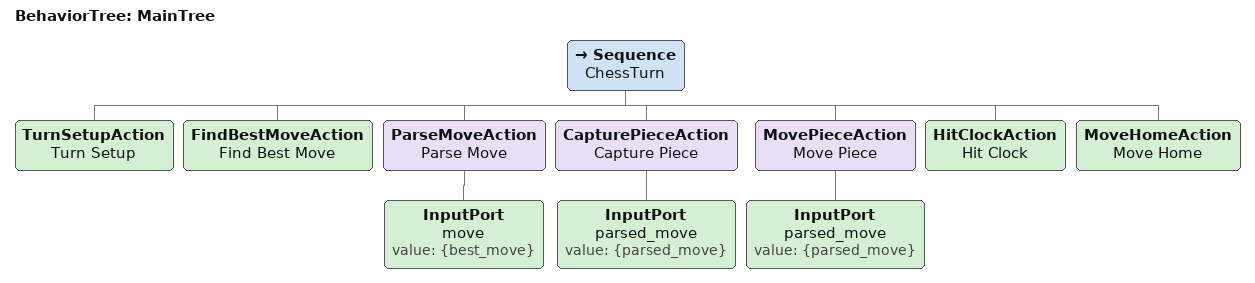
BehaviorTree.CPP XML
<?xml version="1.0" encoding="UTF-8"?>

<root main_tree_to_execute="MainTree">
    <BehaviorTree ID="MainTree">

        <!-- Sequence for a complete chess turn -->
        <Sequence name="ChessTurn">

            <!-- Setup for turn -->
            <TurnSetupAction name="Turn Setup"/>

            <!-- Find the best move -->
            <FindBestMoveAction name="Find Best Move"/>

            <!-- Parse the move -->
            <ParseMoveAction name="Parse Move">
                <InputPort name="move" value="{best_move}" />
            </ParseMoveAction>

            <!-- Capture a piece if necessary -->
            <CapturePieceAction name="Capture Piece">
                <InputPort name="parsed_move" value="{parsed_move}" />
            </CapturePieceAction>

            <!-- Move the piece -->
            <MovePieceAction name="Move Piece">
                <InputPort name="parsed_move" value="{parsed_move}" />
            </MovePieceAction>

            <!-- Hit the chess clock -->
            <HitClockAction name="Hit Clock"/>

            <!-- Move robot arm back to home position -->
            <MoveHomeAction name="Move Home"/>

        </Sequence>
    </BehaviorTree>
</root>
